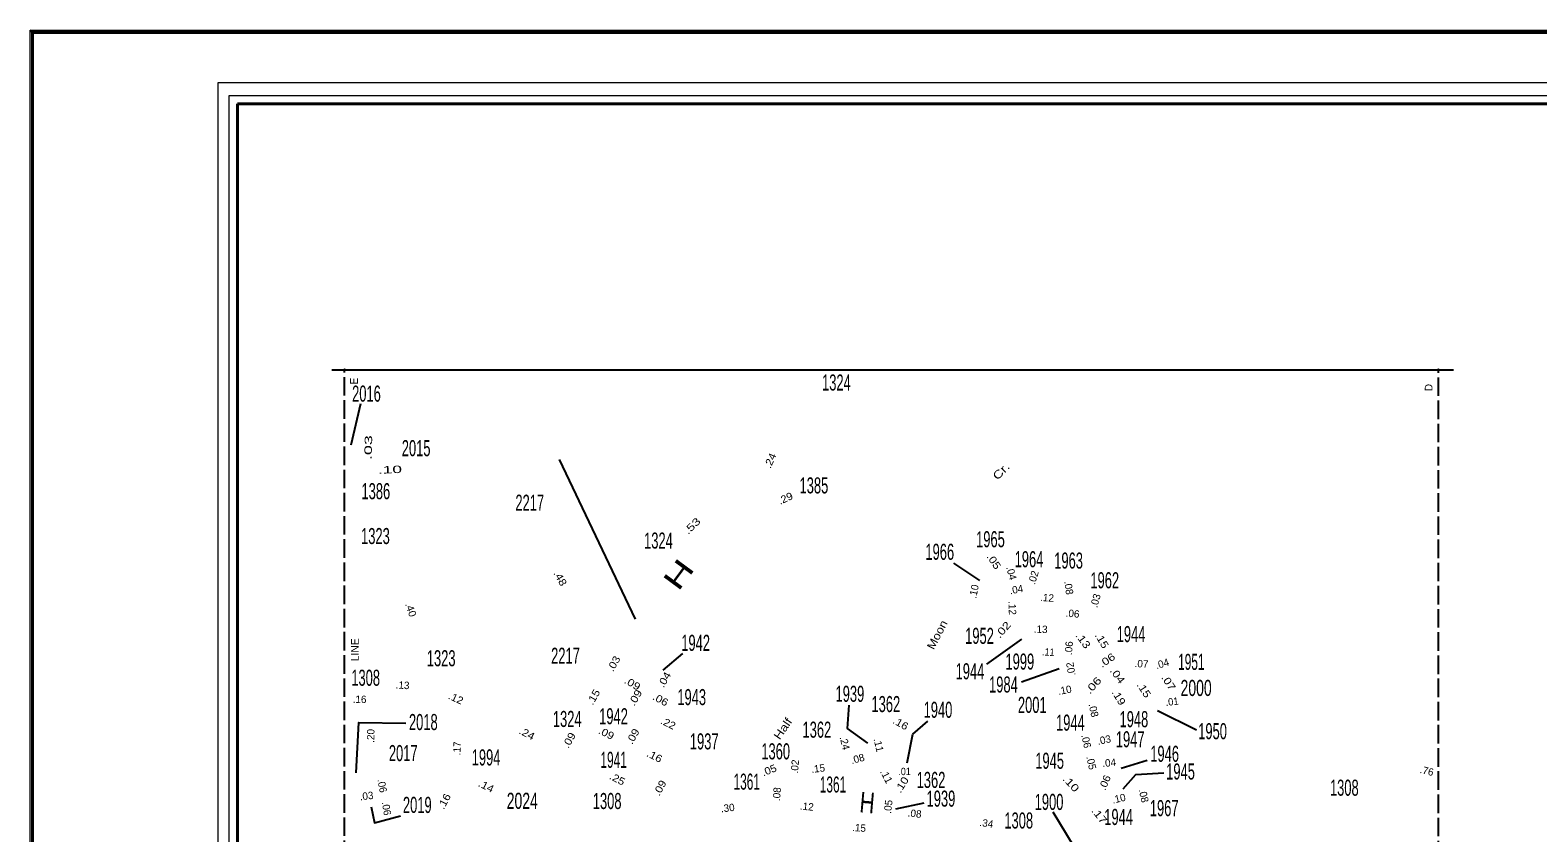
# Model space of a CAD drawing. Extents: x 580728 to 800966, y 79683 to 267621.
# Drawn here: x 583904 to 607320, y 124212 to 136682 of the extents above; entities that cross this region are included whole.
import ezdxf
from ezdxf.enums import TextEntityAlignment as Align

# ---------------------------------------------------------------- set-up
doc = ezdxf.new("R2010")
doc.units = 0
doc.header["$LTSCALE"] = 48
doc.header["$PDMODE"] = 32
doc.header["$PDSIZE"] = 24
doc.linetypes.add('LONG_DASHED', pattern=[7.5, 6, -1.5])
for name, color, linetype, lineweight in [('1', 7, 'Continuous', 13), ('20', 7, 'Continuous', 40), ('23', 7, 'Continuous', 25), ('25', 7, 'LONG_DASHED', 25), ('31', 7, 'Continuous', 25), ('40', 7, 'Continuous', 25), ('63', 7, 'Continuous', 25)]:
    doc.layers.add(name, color=color, linetype=linetype, lineweight=lineweight)
for name, color, linetype in [('56', 7, 'Continuous'), ('57', 7, 'Continuous'), ('7', 7, 'Continuous')]:
    doc.layers.add(name, color=color, linetype=linetype)

msp = doc.modelspace()

# ---------------------------------------------------------------- linework, layer by layer
at = {"layer": '1', "lineweight": 25}
msp.add_line((583938.93, 136647.21), (583903.93, 136682.21), dxfattribs=at)
at = {"layer": '1'}
msp.add_lwpolyline([(680534.58, 80285.17), (583903.93, 80285.17), (583903.93, 136682.21), (680534.58, 136682.21)], close=True, dxfattribs=at)
for p in [(583938.93, 136647.21), (588788.25, 131405.91), (605775.09, 131405.91)]:
    msp.add_point(p, dxfattribs=at)
at = {"layer": '20'}
for points in [[(583938.93, 136647.21), (680499.57, 136647.21), (680499.57, 80320.17), (583938.93, 80320.17)], [(587126.79, 135538.24), (679574.07, 135538.24), (679574.07, 81411.88), (587126.79, 81411.88)]]:
    msp.add_lwpolyline(points, close=True, dxfattribs=at)
at = {"layer": '20', "lineweight": 13}
msp.add_lwpolyline([(586817.6, 135863.71), (586817.6, 81102.6), (586996.15, 81281.27), (586996.15, 135668.88), (679704.68, 135668.88), (679704.68, 81281.27), (586996.15, 81281.27), (586817.6, 81102.6), (679883.26, 81102.6), (679883.26, 135863.71)], close=True, dxfattribs=at)
at = {"layer": '23'}
for p, q in [((588888.31, 130241.91), (589039.95, 130880.65)), ((598652.32, 128134.23), (598251.98, 128401.42)), ((599301.95, 127220.3), (598754.84, 126830.03)), ((593736.29, 126740.08), (594041.99, 126998.03)), ((599888.14, 126757.85), (599303.03, 126552.32)), ((601415.3, 126113.24), (602019.2, 125811.17)), ((600848.42, 125216.66), (601253.38, 125340.27)), ((597347.31, 124583.45), (597787.07, 124678.47))]:
    msp.add_line(p, q, dxfattribs=at)
for points in [[(596914.35, 125605.42), (596597.72, 125830.67), (596625.87, 126196.71)], [(588967.18, 125145.53), (589008.24, 125926.55), (589737.06, 125916.27)], [(597525.68, 125301), (597611.67, 125746.17), (597846.72, 125946.76)], [(600879.26, 124894.6), (601077, 125117.26), (601513.38, 125143.7)], [(589198.81, 124616.55), (589253.08, 124366.76), (589656.01, 124473.48)], [(599987.37, 123539.3), (600223.91, 123825.25), (599790.25, 124535.19)]]:
    msp.add_lwpolyline(points, dxfattribs=at)
at = {"layer": '25'}
for p, q in [((588788.25, 119844.14), (588788.25, 131405.91)), ((605775.09, 92479.46), (605775.09, 131405.91))]:
    msp.add_line(p, q, dxfattribs=at)
at = {"layer": '31'}
msp.add_line((593304.5, 127531.93), (592127.51, 130014.17), dxfattribs=at)
at = {"layer": '63'}
msp.add_line((588588.23, 131405.91), (606008.55, 131405.91), dxfattribs=at)

# ---------------------------------------------------------------- texts
at = {"layer": '23'}
for s, width, p in [('2016', 0.6, (589127.44, 130910.62)), ('1324', 0.6, (596426.33, 131083.27)), ('2015', 0.6, (589898.84, 130063.12)), ('1385', 0.6, (596076.76, 129484.41)), ('1386', 0.6, (589272.85, 129394.6)), ('2217', 0.6, (591663.33, 129215.72)), ('1323', 0.6, (589266.76, 128697.76)), ('1324', 0.6, (593662.22, 128627.59)), ('1965', 0.6, (598818.87, 128648.31)), ('1966', 0.6, (598031.59, 128453.09)), ('1964', 0.6, (599417.74, 128338.02)), ('1963', 0.6, (600032.27, 128317.12)), ('1962', 0.6, (600593.99, 128010.83)), ('1952', 0.6, (598648.72, 127147.43)), ('1944', 0.6, (601002.44, 127174.67)), ('1942', 0.6, (594239.73, 127038.35)), ('1323', 0.6, (590287.75, 126799.34)), ('2217', 0.6, (592218.25, 126838.26)), ('1999', 0.6, (599275.14, 126747.59)), ('1951', 0.55, (601938.37, 126743.03)), ('1308', 0.6, (589114.73, 126496.16)), ('1944', 0.6, (598500.46, 126596.91)), ('1939', 0.6, (596635.61, 126247.3)), ('1984', 0.6, (599020.53, 126391.57)), ('2000', 0.65, (602013.3, 126337.94)), ('1943', 0.6, (594178.43, 126195.67)), ('1362', 0.6, (597193.82, 126087.36)), ('1940', 0.6, (598003.68, 125998.88)), ('2001', 0.6, (599468.42, 126074.61)), ('2018', 0.6, (590010.51, 125807.92)), ('1324', 0.6, (592245.47, 125856.42)), ('1942', 0.6, (592964.65, 125898.23)), ('1944', 0.6, (600060.33, 125798.89)), ('1948', 0.6, (601046.64, 125852.68)), ('1937', 0.6, (594372.98, 125507.75)), ('1362', 0.6, (596122.79, 125689.52)), ('1947', 0.6, (600988.69, 125540.61)), ('1950', 0.6, (602268.42, 125665.98)), ('2017', 0.6, (589698.14, 125325.74)), ('1360', 0.6, (595482.94, 125352.93)), ('1946', 0.6, (601523.98, 125315.53)), ('1994', 0.6, (590985.25, 125258.97)), ('1941', 0.55, (592966.13, 125221.31)), ('1945', 0.6, (599737.96, 125206.94)), ('1945', 0.6, (601771.01, 125040.23)), ('1361', 0.55, (595033.56, 124882.25)), ('1361', 0.55, (596372.81, 124838.15)), ('1362', 0.6, (597895.39, 124909.18)), ('2024', 0.65, (591547.34, 124584.47)), ('1308', 0.6, (592865.55, 124581.22)), ('1939', 0.6, (598049.63, 124618.36)), ('1900', 0.6, (599728.84, 124567.35)), ('1308', 0.6, (604314.68, 124787.93)), ('2019', 0.6, (589916.7, 124520.92)), ('1944', 0.6, (600809.25, 124333.57)), ('1967', 0.6, (601516.83, 124470.84)), ('1308', 0.6, (599257.76, 124278.56))]:
    msp.add_text(s, height=250, dxfattribs=dict(at, width=width)).set_placement(p, align=Align.CENTER)
at = {"layer": '40'}
for s, rotation, width, p in [('.03', 88.31, 1.8, (589212.11, 130194.81)), ('.24', 65.831, 1.1, (595449.59, 129970.86)), ('.10', 2.183, 1.75, (589493.71, 129796.88)), ('.29', 25.019, 1.1, (595658.13, 129356.47)), ('.53', 44.425, 1.35, (594224.66, 128938.92)), ('.05', 303.846, 1.2, (598823.74, 128398.44)), ('.48', 299.381, 1.15, (592086.93, 128139.39)), ('.40', 289.738, 1.05, (589762.22, 127660.34)), ('.02', 48.585, 1.3, (599054.54, 127330.26)), ('.13', 306.228, 1.25, (600211.67, 127168.31)), ('.15', 300.443, 1.2, (600499.66, 127172.73)), ('.03', 60.416, 1.15, (593017.39, 126811.9)), ('.11', 356.3, 0.9, (599714.52, 126962.87)), ('.06', 34.118, 1.25, (600660.77, 126846.11)), ('.04', 60.446, 1.15, (593802.71, 126562.68)), ('.04', 306.652, 1.25, (600746.25, 126622.85)), ('.09', 329.76, 1.2, (593228.91, 126481.77)), ('.06', 48.409, 1.35, (600458.19, 126464.58)), ('.15', 303.038, 1.2, (601154.68, 126403.76)), ('.07', 303.063, 1.2, (601536.74, 126517)), ('.12', 335.214, 1.1, (590492.38, 126250.46)), ('.15', 60.416, 1.15, (592702.82, 126293)), ('.09', 59.499, 1.2, (593351.34, 126282.89)), ('.06', 331.268, 1.15, (593667.81, 126231.84)), ('.19', 301.677, 1.2, (600762.23, 126287.85)), ('.01', 6.803, 0.95, (601645.72, 126193.23)), ('.22', 333.952, 1.1, (593788.03, 125862.19)), ('.24', 333.146, 1.15, (591593.51, 125703.11)), ('.09', 60.558, 1.15, (592323.5, 125622.59)), ('.09', 333.765, 1.15, (592827.72, 125707.17)), ('.09', 60.572, 1.15, (593314.66, 125682.38)), ('.16', 330.645, 1.15, (597395.8, 125861.59)), ('.16', 333.221, 1.15, (593575.46, 125352.25)), ('.25', 332.827, 1.15, (592996.74, 124998.15)), ('.05', 21.576, 1.1, (595401.53, 125131.39)), ('.11', 297.383, 1.05, (597151.59, 125064.71)), ('.10', 58.079, 1.2, (597489.56, 124928.88)), ('.10', 312.863, 1.35, (600027.66, 124937.8)), ('.06', 66.84, 1.1, (600646.72, 124970.05)), ('.16', 61.738, 1.15, (590385.96, 124674.21)), ('.14', 333.146, 1.15, (590960.99, 124886.63)), ('.09', 61.738, 1.15, (593734.37, 124882.41)), ('.17', 308.916, 1.3, (600465.16, 124444.74))]:
    msp.add_text(s, height=115, rotation=rotation, dxfattribs=dict(at, width=width)).set_placement(p, align=Align.CENTER)
for s, rotation, p in [('.04', 285.341, (599089.61, 128232.27)), ('.02', 72.772, (599539.51, 128161.06)), ('.08', 278.558, (599979.31, 128010.7)), ('.10', 78.477, (598618.76, 127951.51)), ('.04', 10.658, (599230.51, 127935.9)), ('.12', 355.826, (599694.07, 127807.57)), ('.03', 74.645, (600505.12, 127803.98)), ('.12', 272.229, (599101.47, 127702.14)), ('.06', 354.753, (600088.95, 127561.75)), ('.13', 357.547, (599596.73, 127318.17)), ('.06', 85.141, (600092.54, 127077.14)), ('.04', 16.315, (601502.17, 126784.31)), ('.02', 99.981, (600123.39, 126766.42)), ('.07', 356.434, (601161.57, 126781.38)), ('.13', 356.509, (589684.63, 126448.87)), ('.10', 10.785, (599982.49, 126372.88)), ('.16', 359.142, (589019.66, 126229.12)), ('.08', 282.712, (600365.04, 126103.54)), ('.20', 88.802, (589250.32, 125717)), ('.17', 87.381, (590589.94, 125521.15)), ('.24', 284.296, (596501.14, 125593)), ('.11', 283.003, (597027.01, 125563.68)), ('.06', 282.748, (600250.93, 125623.7)), ('.03', 11.943, (600594.77, 125599.18)), ('.02', 85.145, (595837.93, 125237.58)), ('.15', 7.357, (596148.72, 125154.23)), ('.08', 15.06, (596770.5, 125307.25)), ('.05', 282.247, (600329.88, 125287.52)), ('.04', 5.477, (600667.55, 125243.8)), ('.76', 346.309, (605582.64, 125118.25)), ('.03', 6.923, (589135.11, 124728.29)), ('.06', 281.178, (589316.07, 124932.47)), ('.08', 85.483, (595558.04, 124808.59)), ('.10', 13.048, (600824.01, 124689.14)), ('.08', 282.712, (601143.69, 124776.45)), ('.06', 279.558, (589382.51, 124580.34)), ('.30', 6.456, (594744.3, 124541.69)), ('.12', 354.731, (595961.8, 124564.02)), ('.05', 83.038, (597287, 124610.66)), ('.15', 355.791, (596774.47, 124232.91)), ('.08', 353.52, (597635.03, 124455.15)), ('.34', 351.38, (598748.43, 124304))]:
    msp.add_text(s, height=115, rotation=rotation, dxfattribs=at).set_placement(p, align=Align.CENTER)
at = {"layer": '40', "width": 0.9}
msp.add_text('.01', height=115, dxfattribs=at).set_placement((597484.92, 125107.81), align=Align.CENTER)
at = {"layer": '56'}
for rotation, width, p in [(233.54, 1.45, (593846.08, 128322.41)), (355.125, 0.75, (596891.51, 124521.93))]:
    msp.add_text('H', height=320, rotation=rotation, dxfattribs=dict(at, width=width)).set_placement(p, align=Align.CENTER)
at = {"layer": '57'}
for s, rotation, width, p in [('Cr.', 45.764, 1.3, (599030.06, 129786.05)), ('Moon', 62.749, 1.15, (598047.58, 127260.6)), ('Half', 55.287, 1.2, (595646.52, 125794.24))]:
    msp.add_text(s, height=125, rotation=rotation, dxfattribs=dict(at, width=width)).set_placement(p, align=Align.CENTER)
at = {"layer": '7', "width": 0.95}
for s, p in [('E', (588993.57, 131229.73)), ('D', (605683.91, 131130.08))]:
    msp.add_text(s, height=120, rotation=90, dxfattribs=at).set_placement(p, align=Align.CENTER)
at = {"layer": '7'}
msp.add_text('LINE', height=120, rotation=90, dxfattribs=at).set_placement((589008.5, 127055.5), align=Align.CENTER)

doc.saveas('drawing.dxf')
